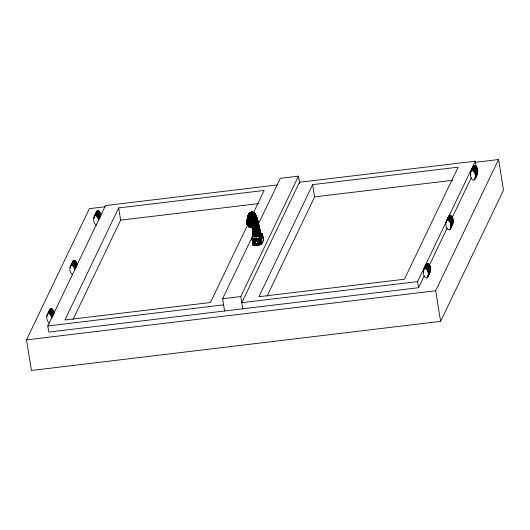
<?xml version="1.0" encoding="UTF-8"?>
<svg xmlns="http://www.w3.org/2000/svg" width="530" height="530" viewBox="0 0 530 530"><rect width="100%" height="100%" fill="white"/><g stroke="black" fill="none" stroke-linecap="round" stroke-linejoin="round"><path stroke-width="0.79" d="M253.433 212.841L253.168 212.417C258.117 215.895 257.348 224.707 256.546 230.186L253.572 230.437L252.452 230.02L253.386 236.122L258.521 235.883L260.323 235.154L260.859 234.2L258.017 221.434L257.341 221.017L257.421 221.474M252.041 222.964L250.438 223.223C249.994 219.433 252.552 206.773 255.447 215.644C253.168 212.503 252.227 222.096 252.101 222.58L252.346 221.123C252.976 228.794 250.716 220.487 248.027 223.726C245.589 224.057 247.212 220.189 249.014 220.487C251.24 220.109 252.611 222.607 251.988 224.521C246.808 236.022 252.896 211.178 254.254 212.835M250.73 223.395C252.823 220.506 251.763 215.067 254.268 213.034C251.485 215.505 251.306 220.526 251.366 224.005C251.147 228.98 247.013 225.528 247.391 222.891C248.292 220.964 252.075 221.699 251.366 224.005M259.899 235.26C260.422 236.453 257.56 236.592 256.706 236.824L253.91 221.99L252.459 219.996L253.174 221.971L252.505 219.678L253.373 219.42L254.897 215.246L254.771 213.418L253.307 212.298M252.505 219.678C257.799 225.952 255.91 208.257 252.565 219.228C256.222 209.098 258.647 234.187 259.402 235.611L256.149 221.692L254.294 216.929L253.691 221.116L252.015 220.679L252.181 221.467C254.373 223.269 256.732 220.308 256.46 218.095L258.243 224.906C256.964 226.641 253.3 227.589 251.889 225.681L253.26 236.009L252.777 232.511L255.917 232.842L259.753 231.663L260.323 235.154L255.751 215.995L255.738 223.653L258.031 236.002L254.122 219.301L253.625 218.34L252.565 219.228L253.698 215.829M256.699 219.287C257.421 221.606 253.93 224.508 252.002 222.196L253.585 236.214L252.293 228.781L255.288 229.093L258.931 227.973L258.931 232.147L259.766 235.459L259.203 229.205L258.004 229.815L257.54 232.577L258.521 235.883L256.136 223.335L256.083 220.043M246.907 222.063L249.59 225.469L249.908 227.602M249.378 227.317L248.398 226.264L248.702 224.535L249.537 225.429L249.643 227.502M251.902 218.87C253.757 218.36 254.34 219.639 254.625 221.798C256.103 211.238 253.519 209.887 251.723 222.256C251.068 223.912 249.259 221.328 248.053 222.911C247.219 225.648 247.006 225.541 247.192 221.752L247.291 222.077M256.546 230.186L257.063 230.08L257.547 225.687L256.845 219.374L257.918 220.997L260.859 234.2M253.572 216.949C255.082 214.498 255.798 218.393 256.275 219.433C258.613 224.713 257.885 230.398 258.978 235.751L258.521 232.299L258.653 226.747L255.076 227.847L252.134 227.542L253.85 236.287L252.214 223.474L254.38 224.11C254.758 221.036 255.924 216.849 254.711 214.193C251.213 215.73 253.844 221.586 251.054 223.09L251.929 222.375L253.108 215.717L254.645 213.901L256.017 215.67L257.706 221.182L256.123 215.929L254.731 213.848L255.069 215.352M250.677 223.362C251.061 220.997 250.882 210.562 254.446 213.259L252.426 212.099C249.69 214.743 249.789 219.38 249.948 223.044M48.005 313.667L49.105 311.209L50.363 311.057L51.655 312.197L52.927 315.575L51.728 318.073L50.456 314.694L49.164 313.555L47.912 313.707C45.772 316.39 46.653 321.226 49.436 323.168M74.843 269.823L73.571 266.444L72.279 265.305L71.027 265.457C68.887 268.147 69.774 272.983 72.557 274.918M98.905 219.599L101.005 215.226L99.733 211.848L98.441 210.708L97.182 210.86C94.393 214.789 91.412 221.692 96.321 225.323M430.453 271.433L427.677 277.269L426.57 278.071C420.76 275.534 423.874 267.193 426.783 263.523L427.385 263.277C430.897 264.351 431.738 270.154 429.565 272.831M427.677 277.269C428.982 274.394 428.399 269.273 424.987 268.279L424.391 268.518M445.829 222.799C445.69 225.323 446.194 229.258 449.115 229.894L449.718 229.649C452.945 226.323 455.568 217.466 449.93 215.101L448.824 215.902L445.829 222.799L447.028 220.301M450.222 229.093C451.52 226.217 450.944 221.096 447.532 220.096L446.426 220.897M470.375 173.105C470.242 175.629 470.739 179.564 473.661 180.2L474.264 179.955C477.49 176.629 480.12 167.772 474.476 165.406L473.369 166.208L470.375 173.105L472.475 168.732M474.767 179.398C476.072 176.523 475.49 171.402 472.084 170.402L470.978 171.203M247.358 223.72L249.796 226.151L251.088 223.289M258.084 225.17L257.785 222.958L256.851 224.415L256.023 230.272L257.004 236.188M256.123 215.929L256.348 216.657L255.884 215.485L257.322 219.195L260.806 234.127L257.964 221.215L257.255 220.579L257.514 221.07L257.765 220.612L256.931 218.055L255.062 214.305L255.705 214.941L257.871 220.838L257.295 220.049M256.116 241.236C256.407 238.056 254.367 238.268 255.533 241.296L260.952 239.785L262.622 235.923M252.227 238.308C251.001 240.044 257.494 239.673 259.203 238.672C261.138 238.242 263.662 234.909 261.747 233.478C260.389 233.16 262.039 233.452 262.317 234.002C262.887 239.361 256.407 240.189 252.499 239.653C250.352 237.553 256.825 238.354 254.963 241.335L255.533 241.296M253.38 235.631L253.685 235.293M256.321 226.303L256.851 224.415M254.473 213.027L256.023 215.962C254.725 212.596 255.129 221.831 252.008 218.83L252.624 219.698L251.949 221.792L252.26 220.341L253.307 220.732L253.651 222.01L252.459 219.996M254.506 218.042L254.161 221.944C254.638 220.169 251.81 219.023 253.565 218.724L254.082 217.419L256.136 223.335L254.38 224.11L252.247 220.341L253.234 222.978L255.473 236.353L254.367 226.668L252.618 219.4L253.956 219.499L255.162 217.492L255.44 215.226L255.155 213.974L254.572 213.617M255.301 223.892L255.44 215.226M253.161 217.83L253.287 216.71M252.273 220.725C251.273 214.73 243.104 221.898 248.252 223.488C245.768 219.738 250.067 207.614 253.631 215.412C251.723 216.644 253.068 228.549 250.71 223.461M247.132 219.897L246.841 223.296L247.609 223.508L247.344 223.004M247.212 222.832L247.053 224.349L247.238 219.652M251.001 225.522L250.829 227.138L249.815 225.396L250.339 224.336L251.439 225.893M251.154 225.21L250.988 226.82L249.908 225.21M252.737 229.086L252.863 227.907L251.717 224.071M248.398 226.264L247.682 225.416L248.066 223.786M255.738 223.653C255.003 219.102 255.897 208.767 252.366 220.838M252.638 220.566L254.142 222.998L255.115 215.736L254.665 214.206L254.645 216.048L253.353 218.691M254.97 215.65L253.91 221.99L253.075 219.387L252.141 219.135M247.126 221.348L247.06 220.182M252.412 221.01L254.566 236.367L252.896 230.338L253.035 229.152M252.85 217.479C252.83 215.041 249.239 214.186 247.96 216.174L247.338 219.294C246.689 215.962 252.538 215.65 252.538 218.956M247.702 218.108L247.96 216.174M248.02 216.631C247.351 213.252 253.254 212.934 253.214 216.3M249.206 213.597L247.987 216.339M256.467 224.707L256.036 224.945L255.288 229.093L253.221 225.29L251.889 224.409L253.386 236.122L252.618 231.265L255.712 231.59L259.475 230.431L260.078 235.307L258.474 228.278M254.427 217.035L254.513 216.439M247.026 220.506L247.331 218.4M247.04 220.785L247.51 217.863M247.073 221.07L247.252 219.89M247.643 217.671L247.152 221.606L247.676 223.322L247.013 221.805M252.326 221.798L252.624 219.698M256.036 224.945L255.579 225.131L255.076 227.847L253.221 225.29M257.408 245.443L257.13 243.694L257.838 240.945L254.486 241.349L255.944 243.84L256.222 245.582L258.594 245.218L257.487 238.619L255.221 238.805M252.432 219.38C254.764 218.035 254.566 224.091 254.619 225.323L253.671 225.363M254.844 224.044L254.857 226.615L254.142 225.376M249.391 225.276L249.126 227.045M257.302 231.325L257.547 229.954L258.004 229.815M49.204 311.17L50.304 308.705L52.225 308.977L53.404 310.659L54.12 313.071L53.225 314.946M71.119 265.417L72.226 262.959L73.478 262.807L74.77 263.947L76.042 267.325M94.883 215.816L95.99 213.358L97.242 213.212L98.534 214.345L99.806 217.724M96.082 213.318L97.182 210.86M424.484 268.478L425.08 266.577L426.186 265.775C429.697 266.848 430.539 272.652 428.373 275.328L427.77 275.573M425.683 265.981L426.783 263.523M448.824 215.902L447.327 219.672M471.574 170.607L472.17 168.706L473.277 167.904C477.974 169.739 477.053 176.715 474.264 179.955M472.773 168.109L473.369 166.208M247.291 218.724L247.828 216.366M256.083 227.701L255.5 230.338L254.089 227.946M251.074 223.653L251.392 223.229M256.778 231.431L256.46 232.776L257.52 236.102L257.01 232.683M256.242 231.524L255.917 232.842L255.175 231.65M252.094 238.089L252.863 245.125L256.222 245.582M252.174 240.534L252.744 241.183L254.963 241.335M260.203 244.774C260.203 235.121 255.944 236.764 259.163 245.085L260.654 244.602C258.322 238.089 259.508 238.579 261.893 233.69M260.416 237.042L261.018 237.91L261.959 243.727C264.271 240.852 263.748 236.241 261.747 233.478M255.52 217.419L254.585 219.453L253.307 220.732L252.744 219.261L252.008 218.83M248.431 214.829L249.974 212.755L251.929 212.06L252.757 212.391M257.845 221.282L257.832 220.844L257.958 221.374M247.609 217.24L248.331 214.975M253.26 217.406L252.677 219.374L252.923 217.89M262.184 233.816C262.171 238.626 254.897 240.203 251.988 238.235M254.4 216.472L254.665 214.961M247.636 224.462L248.027 223.726M253.625 218.34C253.539 220.208 251.001 218.592 253.247 219.201L254.347 217.731M254.711 214.193L255.01 213.669L256.513 217.307M72.537 261.86L73.425 260.462L74.677 260.31L75.969 261.442L76.949 263.569L77.241 264.821L75.141 269.2M447.247 219.234L448.731 217.598C452.242 218.671 453.084 224.468 450.911 227.151M452.991 223.256L452.11 224.654M477.543 173.562L475.761 176.834M254.811 214.365C256.129 214.511 257.421 219.334 257.514 221.07M253.214 235.89L253.578 235.088M248.086 215.425C248.265 213.722 251.916 212.026 249.08 213.689M248.013 215.723L248.749 214.08M247.974 216.054L248.855 214.577M248.974 213.828C247.868 216.876 246.616 220.54 248.066 223.68M256.136 223.335L257.282 220.95L257.845 225.435M475.549 162.286L498.558 159.523L503.5 190.137L440.629 321.359L31.442 370.477L26.5 339.863L89.371 208.641L104.986 206.766M47.024 315.105L49.8 309.268M70.145 266.855L72.915 261.018M93.909 217.26L96.679 211.417M46.806 316.165L50.304 308.705M69.92 267.915L73.425 260.462M93.684 218.32L94.585 216.445M48.508 313.462L50.907 308.467M71.63 265.219L74.021 260.217M94.791 215.862L95.393 215.617L97.785 210.615M49.164 313.555L51.562 308.559M72.279 265.305L74.677 260.31M95.393 215.617L96.043 215.71L98.441 210.708M49.827 313.972L52.225 308.977M72.948 265.729L75.34 260.727M98.606 220.222L97.884 217.817L96.712 216.127L99.103 211.132M50.456 314.694L52.854 309.692M73.571 266.444L75.969 261.442M97.334 216.849L99.733 211.848M51.006 315.661L53.404 310.659M74.12 267.411L76.519 262.416M97.884 217.817L100.283 212.815M51.436 316.814L53.835 311.812M74.558 268.564L76.949 263.569M98.322 218.969L100.713 213.968M424.272 275.805L418.574 287.697L48.793 332.078L47.806 325.957L105.49 205.567L277.177 184.957M253.466 212.715L264.139 190.449L118.647 207.912L64.958 319.974L210.443 302.511L247.782 224.588M72.981 319.603L120.628 220.155L118.647 207.912M224.594 310.984L222.613 298.735L253.234 234.823M258.223 224.422L280.297 178.345L298.483 176.159L299.669 183.506M251.922 238.454L253.572 235.015L253.4 235.373M252.194 238.102L253.704 234.949M252.22 238.387L253.108 236.539M242.78 308.798L240.799 296.555L298.483 176.159M312.634 184.632L258.938 296.687L404.43 279.231L458.119 167.169L312.634 184.632L314.608 196.875L266.961 296.323M446.048 221.739L448.446 216.737M417.587 281.576L475.271 161.18L299.47 182.28L241.793 302.676L417.587 281.576L418.574 287.697M423.51 269.916L426.279 264.079M447.532 220.096L449.93 215.101M423.284 270.976L424.185 269.101M470.6 172.045L472.992 167.043M471.481 170.647L473.88 165.645M424.987 268.279L427.385 263.277M423.231 272.188L423.834 270.936M448.188 220.189L450.586 215.187M472.084 170.402L474.476 165.406M425.643 268.365L428.041 263.37M472.733 170.494L475.132 165.499M448.85 220.606L451.249 215.611M470.448 175.596L471.044 174.344M426.305 268.79L428.704 263.788M473.403 170.912L475.794 165.916M449.48 221.328L451.871 216.326M426.935 269.505L429.333 264.503M474.025 171.634L476.424 166.632M429.26 265.404L447.062 228.244M452.044 217.843L471.276 177.709M450.03 222.295L452.421 217.293M427.485 270.472L429.883 265.477M474.575 172.601L476.974 167.599M450.46 223.448L452.858 218.446M427.915 271.625L430.314 266.63M475.012 173.754L477.404 168.752M450.752 224.707L453.143 219.705M428.207 272.884L430.599 267.882M450.871 225.979L453.269 220.983M475.297 175.013L477.696 170.011M428.326 274.162L430.724 269.16M449.718 229.649L450.613 227.774M450.818 227.191L453.216 222.196M475.423 176.291L477.815 171.289M428.273 275.375L430.671 270.373M427.173 277.833L429.267 273.453M475.37 177.497L477.762 172.502M440.629 321.359L435.686 290.751L498.558 159.523M246.96 224.011L247.662 223.859L247.238 224.634L247.682 225.416M252.048 218.83L252.81 218.015M251.187 222.54L250.935 222.925C251.664 219.738 250.816 213.948 254.181 212.841M249.749 213.345L250.292 212.583C251.909 211.834 254.089 212.967 254.089 214.829L253.631 215.412M249.915 213.365L250.995 212.53L249.438 213.239M254.261 238.765L255.115 245.635M257.441 220.705L257.712 220.427L256.209 216.194L257.037 219.579M248.504 214.531L249.67 213M248.404 215.452L248.868 214.869M253.022 218.314L254.155 215.246M252.406 219.546L254.082 217.419L253.658 220.155L252.618 219.4M255.023 215.293L254.956 214.491M254.254 236.135C253.618 237.235 256.109 236.857 256.706 236.824M253.81 238.758L254.619 245.628M249.955 212.947L250.968 212.238M247.662 223.859L247.106 224.342M253.406 238.732L254.168 245.595M260.654 244.602C263.258 244.191 261.482 238.473 260.31 237.202M250.816 212.431C248.119 214.789 247.888 219.718 248.669 223.203M253.048 238.679L253.771 245.542M256.811 245.523L256.586 244.125L257.13 243.694M250.167 227.615C256.957 218.082 240.143 221.215 250.412 227.542M247.689 225.323C249.736 230.325 253.082 224.687 251.598 221.984C250.471 219.798 246.404 220.791 246.914 223.375M252.452 216.79L253.492 216.293L253.141 215.206L253.95 215.107M252.75 238.613L252.499 239.653L253.439 245.469M249.59 225.469L250.001 227.158C249.166 223.554 247.205 210.735 253.651 212.411M252.512 238.526L252.234 239.553L253.174 245.37M252.333 238.42L252.041 239.441L252.982 245.257M252.108 212.159C248.192 213 248.464 219.652 248.974 223.103M252.512 212.132C249.087 213.544 249.372 219.526 249.623 223.024M248.968 213.941L249.484 213.65M248.895 214.239L249.405 213.954M254.089 214.829L254.711 214.504L254.897 214.908M250.292 212.583C248.013 215.326 247.384 219.831 248.457 223.315M252.194 238.175L252.942 238.765L255.255 238.719M252.108 223.382L251.121 223.435L252.088 224.091M474.86 177.702L475.463 177.457M259.7 244.933L258.388 238.136L260.455 237.235L262.039 233.71M253.797 212.927C250.279 210.198 250.213 220.719 250.186 223.103M252.161 219.056L253.26 218.897L252.426 219.162M255.301 216.942L255.738 216.783M250.809 212.291L251.359 212.113M254.427 213.305L254.837 213.398L254.062 212.676M257.5 236.705L257.375 235.923L258.832 235.545L258.958 236.32M253.91 224.157L254.619 225.323L255.579 225.131M257.063 230.08L257.547 229.954M257.388 238.387L257.964 238.341M257.434 238.467L256.328 238.672L256.719 241.157M251.2 212.166L251.929 212.06M120.628 220.155L258.719 203.586M314.608 196.875L452.7 180.299M222.613 298.735L240.799 296.555M47.806 325.957L223.607 304.856M26.5 339.863L435.686 290.751M252.121 223.733L251.121 223.435M251.604 212.093L252.333 212.033M261.038 233.538L260.72 233.266L261.316 233.412M249.69 226.111L249.643 225.488L250.193 227.098M261.502 233.392L261.886 233.578M252.008 212.073L252.929 212.159M260.31 233.24L260.826 233.266M260.939 233.366L260.601 233.505M261.926 233.823L262.463 234.393M252.658 220.122L253.817 220.665L254.433 220.347L256.103 217.002L256.792 222.507M261.893 233.969L262.496 234.83M254.029 214.206L255.5 214.922L256.169 216.266M261.429 233.591L262.204 233.869M261.522 233.829L262.31 234.114L263.436 240.647M252.578 212.04L253.287 212.245M256.01 218.671L256.401 218.777M260.137 237.354L260.707 238.255L261.648 244.072M259.899 237.513L260.442 238.434L261.383 244.25M255.831 219.274L256.275 219.433L256.493 222.951L257.183 224.091M259.594 237.678L261.045 244.429M255.944 243.84L256.586 244.125M255.44 215.028C255.076 213.464 256.639 216.823 255.639 215.677M253.472 212.318L253.943 212.59M258.117 223.19L257.799 221.633L258.11 221.871M96.043 215.71L96.712 216.127M255.321 214.776L254.665 213.179M254.771 213.418L255.672 215.127M250.637 227.383L249.776 225.442M251.869 218.658L252.234 219.062M261.933 233.584C263.012 238.632 255.566 240.189 251.922 238.752M255.155 215.412L255.453 215.843L254.877 214.213M251.995 218.85L253.148 220.222L253.85 217.876L255.162 221.447M246.808 222.998L247.609 223.508L246.834 222.361M261.635 233.485L261.853 233.902M255.155 213.974L255.42 214.378M254.108 213.086L254.744 214.438M257.746 228.576L258.401 229.669M257.487 227.344L258.136 228.43M254.665 231.69L255.374 232.909L255.97 236.314M254.976 230.398L252.446 224.952M252.015 220.679L252.591 221.759M254.473 230.437L252.134 224.7M253.446 224.117L252.181 221.467L254.181 236.334L252.359 228.9M255.062 214.305L255.394 214.981M253.572 230.437L254.188 231.703M254.002 230.451L252.863 227.907M256.017 215.67L255.308 214.544M252.379 222.554L253.002 223.985M253.201 230.398L254.36 232.961L255.003 236.373L254.85 232.948M252.81 225.151L253.439 226.654M255.202 214.18L255.824 215.823M254.082 213.524L254.387 214.286M247.643 223.706L247.775 224.057M252.002 222.196L252.585 223.773M255.453 216.054L255.162 215.127M256.931 218.055L257.077 218.493M256.858 238.5L257.315 241.057M249.69 225.488L249.888 226.085M253.545 215.134L253.89 216.22M252.512 229.006L252.896 230.338M254.42 213.676L254.599 214.544M257.799 221.633L260.627 234.088M260.495 235.002L258.243 224.906L258.468 226.9M251.856 224.76L252.134 226.131M255.102 225.257L256.023 230.272M254.784 215.266L254.645 216.551M475.271 161.18L476.132 166.539M262.184 234.28L262.43 235.81M262.655 237.188L262.893 238.666M260.117 235.625L259.991 234.85M259.919 235.857L259.793 235.075L259.521 236.089M258.143 235.751L258.269 236.532M257.56 242.561L258.011 245.337M255.93 236.89L255.804 236.115L255.115 236.122L255.235 236.897M254.546 236.069L254.672 236.844M254.142 235.949L254.268 236.731M255.208 242.846L255.652 245.622M253.93 235.79L254.055 236.565M251.889 225.681L252.201 227.661M251.803 224.687L251.975 225.919M249.193 222.415L249.047 221.229"/></g></svg>
